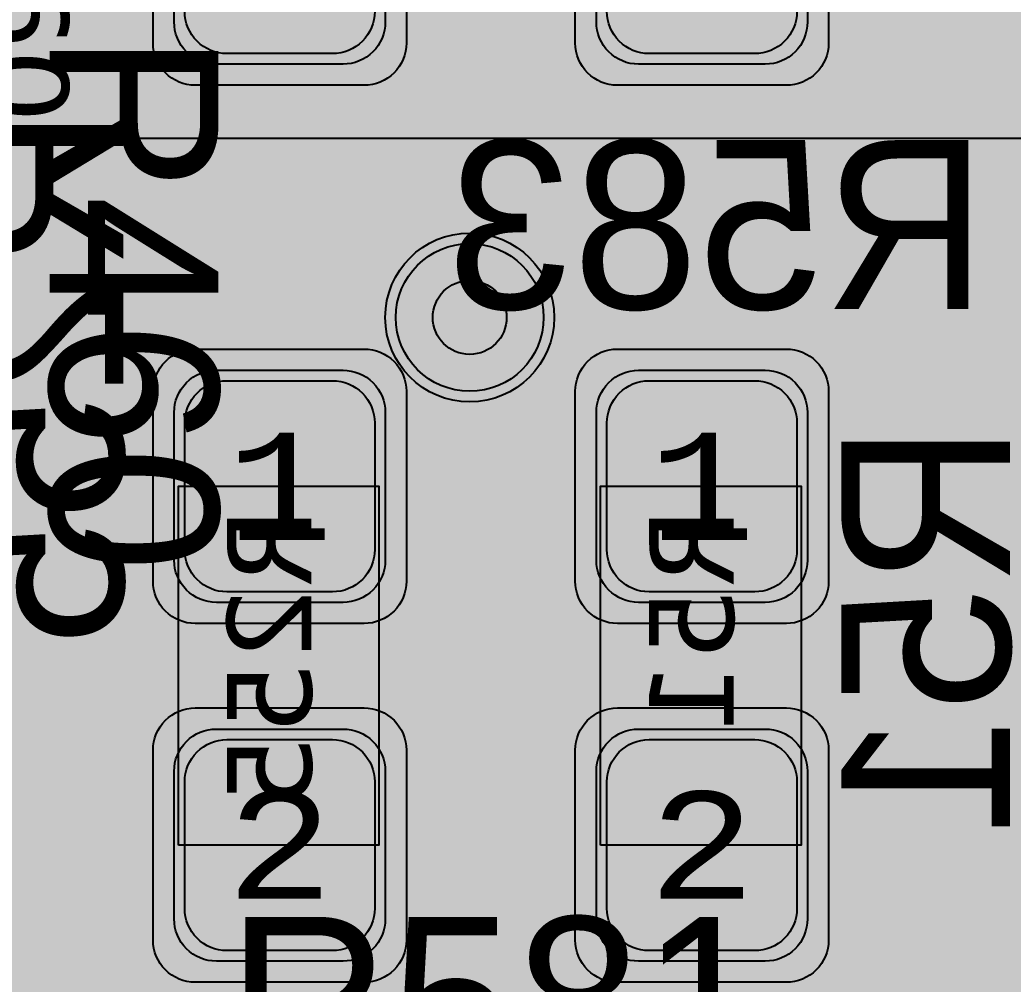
# Model space of a CAD drawing. Extents: x -28 to 199, y -61 to 255.
# Drawn here: x 77.769 to 82.474, y 126.741 to 131.31 of the extents above; entities that cross this region are included whole.
import ezdxf
from ezdxf.enums import TextEntityAlignment as Align

# ---------------------------------------------------------------- set-up
doc = ezdxf.new("R2010")
doc.units = 0
doc.header["$MEASUREMENT"] = 0
for name, color, linetype in [('ASSEMBLY_OUTLINES_BTM', 191, 'CONTINUOUS'), ('ASSEMBLY_PART_NUMBERS_BTM', 191, 'CONTINUOUS'), ('ASSEMBLY_PART_NUMBERS_TOP', 102, 'CONTINUOUS'), ('ASSEMBLY_REF_DES_BTM', 191, 'CONTINUOUS'), ('ASSEMBLY_REF_DES_TOP', 102, 'CONTINUOUS'), ('DRILL_DRAWING', 21, 'CONTINUOUS'), ('GENERATED_SILKSCREEN_BTM', 255, 'CONTINUOUS'), ('GENERATED_SILKSCREEN_TOP', 140, 'CONTINUOUS'), ('PART_PADS_SMD_BTM', 10, 'CONTINUOUS'), ('PIN_NUMBERS_BTM', 8, 'CONTINUOUS'), ('PIN_NUMBERS_TOP', 8, 'CONTINUOUS'), ('PLACEMENT_OUTLINES_BTM', 222, 'CONTINUOUS'), ('PLANE_DATA_LAYER_3', 81, 'CONTINUOUS'), ('PLANE_SHAPES_LAYER_2', 230, 'CONTINUOUS'), ('PLANE_SHAPES_LAYER_3', 81, 'CONTINUOUS'), ('SILKSCREEN_OUTLINES_BTM', 211, 'CONTINUOUS'), ('SILKSCREEN_REF_DES_BTM', 211, 'CONTINUOUS'), ('SILKSCREEN_REF_DES_TOP', 150, 'CONTINUOUS'), ('SOLDERMASK_PADS_BTM', 12, 'CONTINUOUS'), ('SOLDERPASTE_PADS_BTM', 12, 'CONTINUOUS'), ('TRACES_LAYER_3', 81, 'CONTINUOUS'), ('TRACES_LAYER_BOTTOM', 10, 'CONTINUOUS'), ('TRACES_LAYER_TOP', 150, 'CONTINUOUS'), ('VIA_HOLES_LAYER_2', 30, 'CONTINUOUS'), ('VIA_HOLES_LAYER_3', 30, 'CONTINUOUS'), ('VIA_HOLES_LAYER_BOTTOM', 30, 'CONTINUOUS'), ('VIA_HOLES_LAYER_TOP', 30, 'CONTINUOUS'), ('VIA_PADS_LAYER_2', 230, 'CONTINUOUS'), ('VIA_PADS_LAYER_3', 81, 'CONTINUOUS'), ('VIA_PADS_LAYER_BOTTOM', 10, 'CONTINUOUS'), ('VIA_PADS_LAYER_TOP', 150, 'CONTINUOUS')]:
    doc.layers.add(name, color=color, linetype=linetype)
doc.styles.add('COURIER_NEW', font='COUR.TTF')
doc.styles.add('VERDANA', font='verdana.TTF')
doc.styles.add('VERIBEST_GERBER_0', font='txt')

msp = doc.modelspace()

# ---------------------------------------------------------------- hatches: boundary and pattern name
at = {"layer": 'PLANE_DATA_LAYER_3'}
msp.add_hatch(color=256, dxfattribs=at).paths.add_polyline_path([(90.5, 131.9238, 0.414213562373095), (90.4238, 132), (89.151608, 132, 0.2077197287406241), (89.095935, 131.975828, -0.4341762244007766), (86.904065, 131.975828, 0.2077197287406241), (86.848392, 132), (75.822191, 132, 0.3837468396798666), (75.746412, 131.931796, -0.9000420624188533), (74.453588, 131.931796, 0.3837468396798666), (74.377809, 132), (65.171893, 132, 0.381510988498814), (65.096178, 131.932387, -0.8929967167370192), (63.903822, 131.932387, 0.381510988498811), (63.828107, 132), (63.171893, 132, 0.381510988498811), (63.096178, 131.932387, -0.8929967167370199), (61.903822, 131.932387, 0.381510988498811), (61.828107, 132), (56.5762, 132, 0.414213562373095), (56.5, 131.9238), (56.5, 129.500008, -0.414213562373095), (56.499992, 129.5), (53.750008, 129.5, -0.414213562373095), (53.75, 129.500008), (53.75, 130.6738, 0.414213562373095), (53.6738, 130.75), (52.5762, 130.75, 0.414213562373095), (52.5, 130.6738), (52.5, 128.3262, 0.414213562373095), (52.5762, 128.25), (57.6738, 128.25, 0.414213562373095), (57.75, 128.3262), (57.75, 130.749992, -0.414213562373095), (57.750008, 130.75), (71.78485, 130.75, 0.3639327407852699), (71.859891, 130.812958, -0.8389789206874099), (73.140109, 130.812958, 0.3639327407852698), (73.21515, 130.75), (89.249992, 130.75, -0.414213562373095), (89.25, 130.749992), (89.25, 127.5762, 0.414213562373095), (89.3262, 127.5), (90.4238, 127.5, 0.414213562373095), (90.5, 127.5762)], flags=0)
at = {"layer": 'PLANE_SHAPES_LAYER_2'}
h = msp.add_hatch(color=256, dxfattribs=at)
h.paths.add_polyline_path([(169.5, 129.25), (149.5, 129.25), (142.25, 122), (142.25, 90.5), (147.5, 90.5), (147.5, 80), (154, 80), (154, 69.25), (131.75, 69.25), (131.75, 73.25), (121.25, 73.25), (121.25, 81), (110.5, 81), (110.5, 125.75), (106.5, 125.75), (106.5, 128.75), (93.5, 128.75), (93.5, 120.25), (91.75, 120.25), (91.75, 121.5), (80, 121.5), (80, 118.25), (73.25, 118.25), (73.25, 124.5), (67.5, 124.5), (67.5, 128), (57.75, 128), (57.75, 120.25), (55.25, 120.25), (55.25, 121.5), (47.5, 121.5), (47.5, 119), (35, 119), (35, 134.75), (32.75, 134.75), (32.75, 159.75), (29.25, 159.75), (29.25, 175.25), (22.5, 175.25), (22.5, 195.25), (17.25, 195.25), (17.25, 198), (22.5, 198), (22.5, 216.5), (40.25, 216.5), (40.25, 235.5), (54.5, 235.5), (54.5, 254), (87.25, 254), (87.25, 236.25), (86.25, 236.25), (86.25, 228.75), (81, 228.75), (81, 218.75), (95.25, 218.75), (95.25, 194.5), (87, 194.5), (87, 172), (131.1, 172), (131.1, 208.75), (115.5, 208.75), (115.5, 213.75), (106.75, 213.75), (106.75, 218.75), (110.25, 222.25), (110.25, 226.25), (142.5, 226.25), (142.5, 221.5), (160.5, 221.5), (160.5, 240.75), (169.5, 240.75)])
h.paths.add_polyline_path([(35.5, 149.5), (41.75, 149.5), (41.75, 152), (39.25, 152), (39.25, 154), (37.75, 154), (37.75, 152), (35.5, 152)], flags=16)
h.paths.add_polyline_path([(37.5, 125.75), (37.5, 128.75), (42.75, 128.75), (42.75, 125.75)], flags=16)
h.paths.add_polyline_path([(52, 127.75), (52, 130.75), (54.25, 130.75), (54.25, 127.75)], flags=16)
h.paths.add_polyline_path([(50.75, 219.5), (50.75, 226.5), (71.75, 226.5), (71.75, 219.5)], flags=16)
h.paths.add_polyline_path([(66.5, 150.75), (66.5, 177.5), (72.25, 177.5), (72.25, 150.75)], flags=16)
h.paths.add_polyline_path([(47.25, 185.25), (73, 185.25), (73, 188.25), (70.25, 188.25), (70.25, 191), (47.25, 191)], flags=16)
h.paths.add_polyline_path([(84.5, 208), (84.5, 212.75), (85, 212.75), (85, 208)], flags=16)
h.paths.add_polyline_path([(61.5, 137.25), (87.75, 137.25), (87.75, 140.5), (84.75, 140.5), (84.75, 143), (61.5, 143)], flags=16)
h.paths.add_polyline_path([(88.75, 127), (88.75, 130), (91, 130), (91, 127)], flags=16)
h.paths.add_polyline_path([(85.5, 130.25), (85.5, 132.5), (91, 132.5), (91, 130.25)], flags=16)
h.paths.add_polyline_path([(108.75, 142.25), (135.75, 142.25), (135.75, 145.75), (132.25, 145.75), (132.25, 149), (108.75, 149)], flags=16)
h.paths.add_polyline_path([(114.25, 126.75), (140.75, 126.75), (140.75, 129.75), (137.25, 129.75), (137.25, 133), (114.25, 133)], flags=16)
h.paths.add_polyline_path([(155.25, 180.25), (166.25, 180.25), (166.25, 186.25), (152.25, 186.25), (152.25, 183), (155.25, 183)], flags=16)
at = {"layer": 'PLANE_SHAPES_LAYER_3'}
h = msp.add_hatch(color=256, dxfattribs=at)
h.paths.add_polyline_path([(169.5, 129.25), (149.5, 129.25), (142.25, 122), (142.25, 90.5), (147.5, 90.5), (147.5, 80), (154, 80), (154, 69.25), (131.75, 69.25), (131.75, 73.25), (121.25, 73.25), (121.25, 81), (110.5, 81), (110.5, 125.75), (106.5, 125.75), (106.5, 128.75), (93.5, 128.75), (93.5, 120.25), (91.75, 120.25), (91.75, 121.5), (80, 121.5), (80, 118.25), (73.25, 118.25), (73.25, 124.5), (67.5, 124.5), (67.5, 127.75), (58.25, 127.75), (58.25, 130.25), (88.75, 130.25), (88.75, 127), (91, 127), (91, 132.5), (55, 132.5), (55, 131.25), (52, 131.25), (52, 127.75), (55, 127.75), (55, 127.25), (57.75, 127.25), (57.75, 120.25), (55.25, 120.25), (55.25, 121.5), (47.5, 121.5), (47.5, 119), (35, 119), (35, 134.75), (32.75, 134.75), (32.75, 159.75), (29.25, 159.75), (29.25, 175.25), (22.5, 175.25), (22.5, 195.25), (17.25, 195.25), (17.25, 198), (22.5, 198), (22.5, 216.5), (40.25, 216.5), (40.25, 235.5), (54.5, 235.5), (54.5, 254), (87.25, 254), (87.25, 236.25), (86.25, 236.25), (86.25, 228.75), (81, 228.75), (81, 218.75), (95.25, 218.75), (95.25, 194.5), (87, 194.5), (87, 172), (131.1, 172), (131.1, 208.75), (115.5, 208.75), (115.5, 213.75), (106.75, 213.75), (106.75, 218.75), (110.25, 222.25), (110.25, 226.25), (142.5, 226.25), (142.5, 221.5), (160.5, 221.5), (160.5, 240.75), (169.5, 240.75)])
h.paths.add_polyline_path([(35.5, 149.5), (41.75, 149.5), (41.75, 152), (39.25, 152), (39.25, 154), (37.75, 154), (37.75, 152), (35.5, 152)], flags=16)
h.paths.add_polyline_path([(37.5, 125.75), (37.5, 128.75), (42.75, 128.75), (42.75, 125.75)], flags=16)
h.paths.add_polyline_path([(50.75, 219.5), (50.75, 226.5), (71.75, 226.5), (71.75, 219.5)], flags=16)
h.paths.add_polyline_path([(66.5, 150.75), (66.5, 177.5), (72.25, 177.5), (72.25, 150.75)], flags=16)
h.paths.add_polyline_path([(47.25, 185.25), (73, 185.25), (73, 188.25), (70.25, 188.25), (70.25, 191), (47.25, 191)], flags=16)
h.paths.add_polyline_path([(84.5, 208), (84.5, 212.75), (85, 212.75), (85, 208)], flags=16)
h.paths.add_polyline_path([(61.5, 137.25), (87.75, 137.25), (87.75, 140.5), (84.75, 140.5), (84.75, 143), (61.5, 143)], flags=16)
h.paths.add_polyline_path([(108.75, 142.25), (135.75, 142.25), (135.75, 145.75), (132.25, 145.75), (132.25, 149), (108.75, 149)], flags=16)
h.paths.add_polyline_path([(114.25, 126.75), (140.75, 126.75), (140.75, 129.75), (137.25, 129.75), (137.25, 133), (114.25, 133)], flags=16)
h.paths.add_polyline_path([(155.25, 180.25), (166.25, 180.25), (166.25, 186.25), (152.25, 186.25), (152.25, 183), (155.25, 183)], flags=16)
at = {"layer": 'VIA_HOLES_LAYER_2'}
h = msp.add_hatch(color=256, dxfattribs=at)
edge = h.paths.add_edge_path()
edge.add_arc((79.9, 129.9), 0.175, 0, 360)
at = {"layer": 'VIA_HOLES_LAYER_3'}
h = msp.add_hatch(color=256, dxfattribs=at)
edge = h.paths.add_edge_path()
edge.add_arc((79.9, 129.9), 0.175, 0, 360)
at = {"layer": 'VIA_HOLES_LAYER_BOTTOM'}
h = msp.add_hatch(color=256, dxfattribs=at)
edge = h.paths.add_edge_path()
edge.add_arc((79.9, 129.9), 0.175, 0, 360)
at = {"layer": 'VIA_HOLES_LAYER_TOP'}
h = msp.add_hatch(color=256, dxfattribs=at)
edge = h.paths.add_edge_path()
edge.add_arc((79.9, 129.9), 0.175, 0, 360)

# ---------------------------------------------------------------- linework, layer by layer
at = {"layer": 'ASSEMBLY_OUTLINES_BTM'}
for points in [[(78.52, 127.4), (78.52, 129.1), (79.47, 129.1), (79.47, 127.4)], [(80.52, 127.4), (80.52, 129.1), (81.47, 129.1), (81.47, 127.4)]]:
    msp.add_lwpolyline(points, close=True, dxfattribs=at)
at = {"layer": 'GENERATED_SILKSCREEN_BTM', "const_width": 0.15}
for points in [[(77.4728, 130.7928), (78.2408, 130.7928), (78.2472, 130.7912), (78.2512, 130.7872), (78.2536, 130.7824), (78.2544, 130.7768), (78.2536, 130.7704), (78.2512, 130.7648), (78.2472, 130.7608), (78.2408, 130.7592), (77.8728, 130.7592), (77.8728, 130.3832), (78.2456, 130.252), (78.2512, 130.2488), (78.2544, 130.2432), (78.2552, 130.2368), (78.2536, 130.232), (78.2512, 130.2272), (78.2464, 130.2232), (78.2416, 130.2208), (78.2352, 130.2224), (77.8624, 130.3536), (77.7608, 130.2256)], [(77.4896, 130.7592), (77.4896, 130.376), (77.5904, 130.252), (77.7392, 130.252), (77.8408, 130.376), (77.8408, 130.7592), (77.4896, 130.7592)], [(81.336, 130.4512), (81.3392, 130.4504), (81.3416, 130.4496), (81.3448, 130.448), (81.4536, 130.36), (81.4536, 130.6936), (80.9312, 130.6936), (80.9256, 130.6952), (80.9208, 130.6984), (80.9184, 130.704), (80.9176, 130.7096), (80.9184, 130.716), (80.9208, 130.7208), (80.9256, 130.7248), (80.9312, 130.7264), (81.4712, 130.7264), (81.4768, 130.7248), (81.4816, 130.7208), (81.4856, 130.716), (81.4872, 130.7104), (81.4872, 130.3256), (81.4864, 130.32), (81.484, 130.316), (81.4808, 130.3136), (81.4752, 130.312), (81.472, 130.3104), (81.468, 130.3096), (81.464, 130.3104), (81.4608, 130.3128), (81.3304, 130.4192), (81.072, 130.4192), (80.9472, 130.3176), (80.9472, 130.06), (81.072, 129.96), (81.3304, 129.96), (81.4608, 130.0656), (81.4664, 130.068), (81.4712, 130.068), (81.4768, 130.0648), (81.4808, 130.0608), (81.484, 130.0552), (81.4856, 130.0496), (81.4848, 130.0464), (81.484, 130.044), (81.4824, 130.0416), (81.48, 130.04), (81.3448, 129.9296), (81.3424, 129.928), (81.3392, 129.928), (81.336, 129.9264), (81.0664, 129.9264), (81.0648, 129.9264), (81.0632, 129.9272), (81.0624, 129.9272), (81.0608, 129.928), (81.0592, 129.928), (81.056, 129.9296), (80.9208, 130.04), (80.9184, 130.0424), (80.9176, 130.044), (80.916, 130.0488), (80.9152, 130.052), (80.9152, 130.3256), (80.916, 130.3288), (80.9176, 130.3336), (80.9176, 130.3352), (80.9192, 130.336), (80.92, 130.3376), (80.9208, 130.3392), (81.056, 130.448), (81.06, 130.4496), (81.0632, 130.4504), (81.0664, 130.4512), (81.336, 130.4512)], [(81.676, 130.4224), (81.6736, 130.424), (81.6728, 130.428), (81.6712, 130.432), (81.6704, 130.436), (81.6704, 130.6008), (81.6712, 130.6048), (81.6728, 130.6072), (81.6728, 130.6096), (81.6736, 130.6104), (81.6752, 130.6112), (81.676, 130.6128), (81.812, 130.7232), (81.816, 130.7248), (81.8192, 130.7256), (81.8224, 130.7264), (82.2256, 130.7264), (82.2328, 130.7248), (82.2376, 130.7208), (82.2416, 130.716), (82.2432, 130.7104), (82.2432, 129.9424), (82.2416, 129.936), (82.2376, 129.932), (82.2328, 129.9296), (82.2272, 129.9288), (82.2208, 129.9296), (82.2152, 129.932), (82.2112, 129.936), (82.2096, 129.9424), (82.2096, 130.3104), (81.8336, 130.3104), (81.7024, 129.9376), (81.6992, 129.932), (81.6936, 129.9288), (81.688, 129.928), (81.6824, 129.9296), (81.6776, 129.932), (81.6736, 129.936), (81.672, 129.9416), (81.6728, 129.948), (81.804, 130.3208), (81.676, 130.4224)], [(80.6464, 130.62), (80.6464, 130.4384), (80.6248, 130.3696), (80.248, 130.3696), (80.2248, 130.4384), (80.2248, 130.62), (80.296, 130.6936), (80.5744, 130.6936), (80.6464, 130.62)], [(82.2096, 130.6936), (81.8272, 130.6936), (81.7024, 130.5928), (81.7024, 130.444), (81.8272, 130.3424), (82.2096, 130.3424), (82.2096, 130.6936)], [(77.7608, 130.2256), (77.7592, 130.2232), (77.7552, 130.2224), (77.7512, 130.22), (77.7472, 130.22), (77.5824, 130.22)], [(77.692, 129.4648), (77.6944, 129.4656), (77.7, 129.4672), (77.704, 129.468), (77.7056, 129.4704), (78.1384, 130.0032), (78.224, 130.0032), (78.224, 129.4808), (78.2256, 129.4752), (78.2288, 129.4704), (78.2344, 129.468), (78.2408, 129.4672), (78.2464, 129.468), (78.252, 129.4704), (78.2552, 129.4752), (78.2568, 129.4808), (78.2568, 130.02), (78.2552, 130.0264), (78.2512, 130.0304), (78.2472, 130.0344), (78.2408, 130.036), (78.1312, 130.036), (78.1288, 130.0352), (78.1232, 130.0336), (78.1208, 130.032), (78.1192, 130.0304), (78.1176, 130.0288), (77.684, 129.4968)], [(77.4728, 129.2808), (77.8576, 129.2808), (77.8632, 129.28), (77.8672, 129.2776), (77.8696, 129.2744), (77.8712, 129.2688), (77.8728, 129.2648), (77.8736, 129.2616), (77.8728, 129.2576), (77.8704, 129.2544), (77.764, 129.124), (77.764, 128.8656), (77.8656, 128.7408), (78.1232, 128.7408), (78.2232, 128.8656), (78.2232, 129.124), (78.1176, 129.2544), (78.1152, 129.26), (78.1152, 129.2648), (78.1184, 129.2696), (78.1224, 129.2744), (78.128, 129.2776), (78.1336, 129.2784), (78.1368, 129.2784), (78.1392, 129.2776), (78.1432, 129.2736), (78.2536, 129.1384), (78.2552, 129.136), (78.2552, 129.1328), (78.2568, 129.1296), (78.2568, 128.86), (78.2568, 128.8576), (78.256, 128.8568), (78.256, 128.856), (78.2552, 128.8544), (78.2552, 128.8528), (78.2536, 128.8496), (78.1432, 128.7144), (78.1408, 128.712), (78.1392, 128.7112), (78.1344, 128.7096), (78.1312, 128.7088), (77.8576, 128.7088), (77.8544, 128.7096), (77.8496, 128.7112), (77.848, 128.7112), (77.8472, 128.712), (77.8456, 128.7136), (77.844, 128.7144), (77.7352, 128.8496), (77.7336, 128.8536), (77.7328, 128.856), (77.732, 128.86), (77.732, 129.1296)], [(81.9608, 128.7256), (81.9592, 128.7232), (81.9552, 128.7224), (81.9512, 128.72), (81.9472, 128.72), (81.7824, 128.72), (81.7784, 128.72), (81.776, 128.7224), (81.7736, 128.7224), (81.7728, 128.7232), (81.772, 128.724), (81.7696, 128.7256), (81.66, 128.8616), (81.6584, 128.8656), (81.6576, 128.868), (81.6568, 128.872), (81.6568, 129.2752), (81.6584, 129.2824), (81.6624, 129.2864), (81.6672, 129.2912), (81.6728, 129.2928), (82.4408, 129.2928), (82.4472, 129.2912), (82.4512, 129.2872), (82.4536, 129.2824), (82.4544, 129.2768), (82.4536, 129.2704), (82.4512, 129.2648), (82.4472, 129.2608), (82.4408, 129.2592), (82.0728, 129.2592), (82.0728, 128.8832), (82.4456, 128.752), (82.4512, 128.7488), (82.4544, 128.7432), (82.4552, 128.7368), (82.4536, 128.732), (82.4512, 128.7272), (82.4464, 128.7232), (82.4416, 128.7208), (82.4352, 128.7224), (82.0624, 128.8536), (81.9608, 128.7256)], [(77.732, 129.1296), (77.7328, 129.1328), (77.7336, 129.1352), (77.7352, 129.1384), (77.8232, 129.2472), (77.4896, 129.2472)], [(81.6896, 129.2592), (81.6896, 128.876), (81.7904, 128.752), (81.9392, 128.752), (82.0408, 128.876), (82.0408, 129.2592), (81.6896, 129.2592)], [(77.4728, 128.5248), (77.8576, 128.5248), (77.8632, 128.524), (77.8672, 128.5216), (77.8696, 128.5184), (77.8712, 128.5128), (77.8728, 128.5088), (77.8736, 128.5056), (77.8728, 128.5016), (77.8704, 128.4984), (77.764, 128.368), (77.764, 128.1096), (77.8656, 127.9848), (78.1232, 127.9848), (78.2232, 128.1096), (78.2232, 128.368), (78.1176, 128.4984), (78.1152, 128.504), (78.1152, 128.5088), (78.1184, 128.5136), (78.1224, 128.5184), (78.128, 128.5216), (78.1336, 128.5224), (78.1368, 128.5224), (78.1392, 128.5216), (78.1432, 128.5176), (78.2536, 128.3824), (78.2552, 128.38), (78.2552, 128.3768), (78.2568, 128.3736), (78.2568, 128.104), (78.2568, 128.1016), (78.256, 128.1008), (78.256, 128.1), (78.2552, 128.0984), (78.2552, 128.0968), (78.2536, 128.0936), (78.1432, 127.9584), (78.1408, 127.956), (78.1392, 127.9552), (78.1344, 127.9536), (78.1312, 127.9528), (77.8576, 127.9528), (77.8544, 127.9536), (77.8496, 127.9552), (77.848, 127.9552), (77.8472, 127.956), (77.8456, 127.9576), (77.844, 127.9584), (77.7352, 128.0936), (77.7336, 128.0976), (77.7328, 128.1), (77.732, 128.104), (77.732, 128.3736)], [(81.932, 128.3856), (81.9328, 128.3888), (81.9336, 128.3912), (81.9352, 128.3944), (82.0232, 128.5032), (81.6896, 128.5032), (81.6896, 127.9808), (81.688, 127.9752), (81.6848, 127.9704), (81.6792, 127.968), (81.6736, 127.9672), (81.6672, 127.968), (81.6616, 127.9704), (81.6584, 127.9752), (81.6568, 127.9808), (81.6568, 128.5208), (81.6584, 128.5264), (81.6624, 128.5304), (81.6672, 128.5352), (81.6728, 128.5368), (82.0576, 128.5368), (82.0632, 128.536), (82.0672, 128.5336), (82.0696, 128.5304), (82.0712, 128.5248), (82.0728, 128.5208), (82.0736, 128.5176), (82.0728, 128.5136), (82.0704, 128.5104), (81.964, 128.38), (81.964, 128.1216), (82.0656, 127.9968), (82.3232, 127.9968), (82.4232, 128.1216), (82.4232, 128.38), (82.3176, 128.5104), (82.3152, 128.516), (82.3152, 128.5208), (82.3184, 128.5256), (82.3224, 128.5304), (82.328, 128.5336), (82.3336, 128.5344), (82.3368, 128.5344), (82.3392, 128.5336), (82.3432, 128.5296), (82.4536, 128.3944), (82.4552, 128.392), (82.4552, 128.3888), (82.4568, 128.3856), (82.4568, 128.116), (82.4568, 128.1136), (82.456, 128.1128), (82.456, 128.112), (82.4552, 128.1104), (82.4552, 128.1088), (82.4536, 128.1056), (82.3432, 127.9704), (82.3408, 127.968), (82.3392, 127.9672), (82.3344, 127.9656), (82.3312, 127.9648), (82.0576, 127.9648), (82.0544, 127.9656), (82.0496, 127.9672), (82.048, 127.9672), (82.0472, 127.968), (82.0456, 127.9696), (82.044, 127.9704), (81.9352, 128.1056), (81.9336, 128.1096), (81.9328, 128.112), (81.932, 128.116), (81.932, 128.3856)], [(77.732, 128.3736), (77.7328, 128.3768), (77.7336, 128.3792), (77.7352, 128.3824), (77.8232, 128.4912), (77.4896, 128.4912)], [(82.424, 127.6648), (82.4256, 127.6712), (82.4288, 127.6744), (82.4344, 127.6768), (82.4408, 127.6776), (82.4464, 127.6768), (82.452, 127.6744), (82.456, 127.6712), (82.4568, 127.6648), (82.4568, 127.3528), (82.456, 127.3472), (82.452, 127.3424), (82.4464, 127.34), (82.4408, 127.3392), (82.4344, 127.34), (82.4288, 127.3424), (82.4256, 127.3472), (82.424, 127.3528), (82.424, 127.4936), (81.6728, 127.4936), (81.6672, 127.4944), (81.6632, 127.4968), (81.6608, 127.5008), (81.66, 127.5064), (81.6592, 127.5104), (81.6592, 127.5144), (81.6608, 127.5176), (81.664, 127.5208), (81.8832, 127.6768), (81.8888, 127.6792), (81.8944, 127.6792), (81.8992, 127.6768), (81.9032, 127.6728), (81.9064, 127.668), (81.908, 127.6624), (81.908, 127.6592), (81.9064, 127.6568), (81.9048, 127.6544), (81.9024, 127.6528), (81.7232, 127.5248), (82.424, 127.5248), (82.424, 127.6648)]]:
    msp.add_lwpolyline(points, dxfattribs=at)
for points in [[(79.980005, 130.603999), (79.979205, 130.598399, -0.1622776602), (79.979204, 130.598396), (79.976004, 130.593597), (79.972004, 130.588797, -0.2360679779), (79.972, 130.588795), (79.967204, 130.586397, -0.1845275525), (79.967201, 130.586395), (79.961601, 130.585595, -0.0954145724), (79.961599, 130.585595), (79.955999, 130.587195, -0.1845275529), (79.955996, 130.587197), (79.825598, 130.693595), (79.567202, 130.693595), (79.442405, 130.592798), (79.442405, 130.444002), (79.565602, 130.342405), (79.698399, 130.342405, -0.0990195137), (79.698401, 130.342405), (79.7048, 130.340805, -0.2133768066), (79.704804, 130.340804), (79.708804, 130.336804, -0.213376806), (79.708805, 130.3368), (79.711203, 130.332004, -0.1845275535), (79.711205, 130.332001), (79.712005, 130.326401), (79.712005, 130.326399), (79.711205, 130.320799), (79.711205, 130.320798), (79.708805, 130.315198, -0.2052577021), (79.708802, 130.315195), (79.704804, 130.311996, -0.1622776593), (79.704801, 130.311995), (79.698401, 130.310395, -0.0990195143), (79.698399, 130.310395), (79.565602, 130.310395), (79.442405, 130.208798), (79.442405, 130.060002), (79.492224, 130.019764, 6.1414e-06), (79.492221, 130.019754), (79.442397, 130.059996, -0.2360679769), (79.442395, 130.06), (79.442395, 130.2088, -0.2360679769), (79.442397, 130.208804), (79.565597, 130.310404, -0.1622776599), (79.5656, 130.310405), (79.698399, 130.310405), (79.704798, 130.312005), (79.708795, 130.315203), (79.711195, 130.320802), (79.711995, 130.3264), (79.711195, 130.331999), (79.711195, 130.332), (79.708797, 130.336795, -0.0710678116), (79.708796, 130.336796), (79.704796, 130.340796), (79.698399, 130.342395), (79.5656, 130.342395, -0.1622776608), (79.565597, 130.342396), (79.442397, 130.443996, -0.2360679769), (79.442395, 130.444), (79.442395, 130.5928, -0.2360679769), (79.442397, 130.592804), (79.567197, 130.693604, -0.1622776608), (79.5672, 130.693605), (79.8256, 130.693605, -0.1622776608), (79.825603, 130.693604), (79.956002, 130.587205), (79.9616, 130.585605), (79.967199, 130.586405, -0.0493889894), (79.9672, 130.586405), (79.971996, 130.588803), (79.975996, 130.593603), (79.979195, 130.598402), (79.979995, 130.604001), (79.979995, 130.607198), (79.979195, 130.609598), (79.979195, 130.609599), (79.977596, 130.611996), (79.975197, 130.613596), (79.839998, 130.723195), (79.837598, 130.723995), (79.835199, 130.724795, -0.1622776608), (79.835196, 130.724796), (79.834396, 130.725596), (79.831199, 130.726395), (79.561601, 130.726395), (79.557601, 130.725595, -0.0493889897), (79.5576, 130.725595), (79.556003, 130.724796, -0.0493889887), (79.556002, 130.724796), (79.554404, 130.723997, -0.1845275529), (79.554401, 130.723995), (79.551202, 130.723195), (79.416004, 130.613597), (79.413605, 130.609598), (79.412805, 130.606399, -0.1622776613), (79.412804, 130.606396), (79.411205, 130.603998), (79.410405, 130.600799), (79.410405, 130.436002), (79.411205, 130.433602), (79.411205, 130.433601), (79.412805, 130.428002, -0.0493889889), (79.412805, 130.428001), (79.413605, 130.424003), (79.416003, 130.422404), (79.533603, 130.326404, -0.5000000011), (79.533603, 130.326396), (79.416003, 130.230396), (79.415205, 130.2288, -0.2133768072), (79.415204, 130.228796), (79.412805, 130.226397), (79.412805, 130.224799), (79.411205, 130.219199), (79.411205, 130.219198), (79.410405, 130.216798), (79.410405, 130.052001), (79.411205, 130.048001), (79.411205, 130.048), (79.412803, 130.044804, -0.1845275526), (79.412805, 130.044801), (79.413604, 130.041604), (79.416004, 130.039204, -0.0710678126), (79.416005, 130.039203), (79.483485, 129.9845, 6.5767e-06), (79.483483, 129.984489), (79.415999, 130.039195, -0.1622776602), (79.415996, 130.039196), (79.413596, 130.041596, -0.1622776597), (79.413595, 130.041599), (79.412795, 130.044799), (79.412795, 130.0448), (79.411197, 130.047996, -0.1845275525), (79.411195, 130.047999), (79.410395, 130.051999), (79.410395, 130.216802), (79.411195, 130.219202, -0.0710678119), (79.411196, 130.219203), (79.412795, 130.224801), (79.412795, 130.2264, -0.213376806), (79.412796, 130.226404), (79.415196, 130.228804, -0.0710678123), (79.415197, 130.228805), (79.415995, 130.2304, -0.2360679775), (79.415997, 130.230404), (79.533592, 130.3264), (79.415997, 130.422396), (79.413598, 130.423995, -0.2534505541), (79.413595, 130.423999), (79.412795, 130.427999), (79.411196, 130.433597, -0.0710678116), (79.411195, 130.433598), (79.410395, 130.435998), (79.410395, 130.600801), (79.411195, 130.604001, -0.1622776602), (79.411196, 130.604004), (79.412795, 130.606402), (79.413595, 130.609601, -0.1119910925), (79.413596, 130.609603), (79.415995, 130.613602, -0.1622776613), (79.415997, 130.613604), (79.551196, 130.723203, -0.1845275516), (79.551199, 130.723205), (79.554399, 130.724005, -0.0493889887), (79.5544, 130.724005), (79.555997, 130.724804, -0.0493889887), (79.555998, 130.724804), (79.557596, 130.725603, -0.1845275516), (79.557599, 130.725605), (79.561599, 130.726405, -0.0990195136), (79.561601, 130.726405), (79.831199, 130.726405, -0.0990195136), (79.831201, 130.726405), (79.8344, 130.725605, -0.213376806), (79.834404, 130.725604), (79.835204, 130.724805), (79.837602, 130.724005), (79.840002, 130.723205, -0.1622776594), (79.840004, 130.723203), (79.975203, 130.613604), (79.977603, 130.612004, -0.0710678126), (79.977604, 130.612003), (79.979203, 130.609604, -0.1622776602), (79.979205, 130.609602), (79.980005, 130.607202), (79.980005, 130.603999)], [(80.678405, 130.432, -0.213376806), (80.678404, 130.431996), (80.677605, 130.431197), (80.652006, 130.3544), (80.677605, 130.277604), (80.678404, 130.276804, -0.213376806), (80.678405, 130.2768), (80.678405, 130.019999), (80.677605, 130.016799, -0.2052577022), (80.677602, 130.016796), (80.673603, 130.013596), (80.593605, 129.931198, -0.1119910925), (80.593604, 129.931196), (80.590404, 129.927996, -0.2133768072), (80.5904, 129.927995), (80.587203, 129.927195, -0.049388989), (80.587202, 129.927195), (80.584802, 129.926395, -0.1454891688), (80.584799, 129.926395), (80.32418, 129.926395, 5.9117e-06), (80.324179, 129.926405), (80.584798, 129.926405), (80.587198, 129.927205, -0.0990195136), (80.5872, 129.927205), (80.590396, 129.928004), (80.593596, 129.931204, -0.1119910922), (80.593598, 129.931205), (80.673596, 130.013603, -0.0710678119), (80.673597, 130.013604), (80.677595, 130.016803), (80.678395, 130.020001), (80.678395, 130.276797), (80.677596, 130.277596, -0.0908850671), (80.677595, 130.277598), (80.651995, 130.354398), (80.651995, 130.354402), (80.677595, 130.431202, -0.097021649), (80.677596, 130.431204), (80.678395, 130.432003), (80.678395, 130.631999), (80.677596, 130.635997), (80.673596, 130.639996, -0.1119910928), (80.673595, 130.639998), (80.593597, 130.722396), (80.590398, 130.724795), (80.5872, 130.725595, -0.0990195136), (80.587198, 130.725595), (80.584798, 130.726395), (80.288801, 130.726395), (80.285601, 130.725595), (80.281602, 130.724795), (80.277603, 130.722396), (80.197604, 130.639997), (80.194405, 130.635198), (80.193605, 130.631999), (80.192805, 130.628799), (80.192805, 130.4336), (80.193603, 130.432004, -0.2360679784), (80.193605, 130.432), (80.193605, 130.431202), (80.219205, 130.354402), (80.219205, 130.354398), (80.193605, 130.277598), (80.193605, 130.275199), (80.192805, 130.271999), (80.192805, 130.208043, 7.9139e-06), (80.192795, 130.208052), (80.192795, 130.272001), (80.193595, 130.275201), (80.193595, 130.277602), (80.219194, 130.3544), (80.193595, 130.431198), (80.193595, 130.432), (80.192797, 130.433596, -0.2360679778), (80.192795, 130.4336), (80.192795, 130.628801), (80.193595, 130.632001), (80.194395, 130.635201, -0.1622776597), (80.194396, 130.635204), (80.197596, 130.640003, -0.0710678116), (80.197597, 130.640004), (80.277596, 130.722403, -0.1622776591), (80.277598, 130.722405), (80.281597, 130.724804, -0.1119910922), (80.281599, 130.724805), (80.285599, 130.725605), (80.288799, 130.726405, -0.0990195143), (80.288801, 130.726405), (80.584799, 130.726405, -0.1454891688), (80.584802, 130.726405), (80.587202, 130.725605, -0.0493889887), (80.587203, 130.725605), (80.590401, 130.724805, -0.1119910922), (80.590403, 130.724804), (80.593603, 130.722404, -0.0710678114), (80.593604, 130.722403), (80.673602, 130.640005, -0.1119910922), (80.673604, 130.640004), (80.677604, 130.636004, -0.1622776609), (80.677605, 130.636001), (80.678405, 130.632001), (80.678405, 130.432)], [(80.646405, 130.032, -0.2133768072), (80.646404, 130.031996), (80.574404, 129.959196, -0.3624646072), (80.574398, 129.959195), (80.320857, 129.959195, 5.9117e-06), (80.320856, 129.959205), (80.574397, 129.959205), (80.646395, 130.032003), (80.646395, 130.268799), (80.624796, 130.337595), (80.248004, 130.337595), (80.224805, 130.268798), (80.224805, 130.174093, 8.7447e-06), (80.224795, 130.174104), (80.224795, 130.268802), (80.224805, 130.268832), (80.247995, 130.337602, -0.3615435643), (80.248001, 130.337605), (80.624799, 130.337605, -0.4142135625), (80.624805, 130.337601), (80.646405, 130.268801), (80.646405, 130.032)], [(78.520005, 127.957911, 1.22306e-05), (78.519995, 127.957902), (78.519995, 128.542098, 1.22306e-05), (78.520005, 128.542089), (78.520005, 127.957911)], [(79.470005, 127.966156, 1.1642e-05), (79.469995, 127.966164), (79.469995, 128.533836, 1.1642e-05), (79.470005, 128.533844), (79.470005, 127.966156)], [(80.520005, 127.957911, 1.22306e-05), (80.519995, 127.957902), (80.519995, 128.542098, 1.22306e-05), (80.520005, 128.542089), (80.520005, 127.957911)], [(81.470005, 127.966156, 1.1642e-05), (81.469995, 127.966164), (81.469995, 128.533836, 1.1642e-05), (81.470005, 128.533844), (81.470005, 127.966156)]]:
    msp.add_lwpolyline(points, format="xyb", dxfattribs=at)
at = {"layer": 'GENERATED_SILKSCREEN_TOP', "const_width": 0.15}
for points in [[(78.4092, 130.5756), (78.4108, 130.5732), (78.4148, 130.5724), (78.4188, 130.57), (78.4228, 130.57), (78.5876, 130.57), (78.5916, 130.57), (78.594, 130.5724), (78.5964, 130.5724), (78.5972, 130.5732), (78.598, 130.574), (78.6004, 130.5756), (78.71, 130.7116), (78.7116, 130.7156), (78.7124, 130.718), (78.7132, 130.722), (78.7132, 131.1252), (78.7116, 131.1324), (78.7076, 131.1364), (78.7036, 131.1412), (78.6972, 131.1428), (77.9292, 131.1428), (77.9228, 131.1412), (77.9188, 131.1372), (77.9164, 131.1324), (77.9156, 131.1268), (77.9164, 131.1204), (77.9188, 131.1148), (77.9228, 131.1108), (77.9292, 131.1092), (78.2972, 131.1092), (78.2972, 130.7332), (77.9244, 130.602), (77.9188, 130.5988), (77.9156, 130.5932), (77.9148, 130.5868), (77.9164, 130.582), (77.9196, 130.5772), (77.9236, 130.5732), (77.9284, 130.5708), (77.9348, 130.5724), (78.3076, 130.7036), (78.4092, 130.5756)], [(78.6804, 131.1092), (78.6804, 130.726), (78.5796, 130.602), (78.4308, 130.602), (78.3292, 130.726), (78.3292, 131.1092), (78.6804, 131.1092)], [(77.9292, 129.9004), (77.9236, 129.8996), (77.9188, 129.8956), (77.9164, 129.89), (77.9156, 129.8844), (77.9164, 129.8788), (77.9188, 129.874), (77.9236, 129.87), (77.9292, 129.8684), (78.1716, 129.8684), (78.1716, 129.8308), (78.1732, 129.8252), (78.1764, 129.8204), (78.182, 129.818), (78.1876, 129.8172), (78.194, 129.818), (78.1996, 129.8204), (78.2036, 129.8252), (78.2052, 129.8308), (78.2052, 129.8684), (78.6748, 129.8684), (78.6788, 129.8692), (78.682, 129.8708), (78.6852, 129.8748), (78.6876, 129.8788), (78.6892, 129.8836), (78.69, 129.8884), (78.6892, 129.8924), (78.686, 129.8964), (78.2004, 130.382), (78.1956, 130.3852), (78.1908, 130.3868), (78.186, 130.386), (78.1804, 130.3828), (78.1764, 130.3812), (78.174, 130.378), (78.1724, 130.3748), (78.1716, 130.3708), (78.1716, 129.9004), (77.9292, 129.9004)], [(78.2052, 130.3308), (78.634, 129.9004), (78.2052, 129.9004), (78.2052, 130.3308)], [(78.71, 129.1988), (78.6004, 129.0644), (78.5964, 129.0604), (78.59, 129.0596), (78.586, 129.0604), (78.582, 129.062), (78.578, 129.0644), (78.5748, 129.0684), (78.5724, 129.0724), (78.5716, 129.0764), (78.5716, 129.0804), (78.574, 129.0836), (78.6804, 129.2148), (78.6804, 129.474), (78.5796, 129.5972), (78.2924, 129.5972), (78.3812, 129.4884), (78.382, 129.4852), (78.3828, 129.4836), (78.3828, 129.4828), (78.3836, 129.4828), (78.3844, 129.4788), (78.3844, 129.2092), (78.3836, 129.206), (78.3828, 129.2052), (78.3828, 129.2044), (78.382, 129.202), (78.3812, 129.1988), (78.2724, 129.0644), (78.2708, 129.0636), (78.2692, 129.062), (78.2684, 129.0612), (78.2668, 129.0612), (78.2612, 129.0596), (78.2588, 129.0588), (78.0388, 129.0588), (78.0348, 129.0596), (78.0316, 129.0612), (78.0284, 129.062), (78.026, 129.0644), (77.9164, 129.1988), (77.9148, 129.2028), (77.914, 129.2036), (77.914, 129.2052), (77.914, 129.2068), (77.9132, 129.2076), (77.9132, 129.2092), (77.9132, 129.4788), (77.914, 129.482), (77.9148, 129.4852), (77.9164, 129.4884), (78.026, 129.6228), (78.0276, 129.6244), (78.0284, 129.626), (78.0308, 129.6276), (78.0364, 129.6292), (78.0388, 129.63), (78.5876, 129.63), (78.5916, 129.6292), (78.5948, 129.6276), (78.5972, 129.626), (78.598, 129.6244), (78.6004, 129.6228), (78.71, 129.4884), (78.7108, 129.4852), (78.7116, 129.4828), (78.7124, 129.482), (78.7132, 129.4788), (78.7132, 129.2092), (78.7124, 129.206), (78.7124, 129.2052), (78.7116, 129.2044), (78.7108, 129.202), (78.71, 129.1988)], [(78.2508, 129.5972), (78.0468, 129.5972), (77.946, 129.474), (77.946, 129.2156), (78.0468, 129.0908), (78.2508, 129.0908), (78.3524, 129.2156), (78.3524, 129.474), (78.2508, 129.5972)], [(78.6004, 128.8668), (78.71, 128.7324), (78.7108, 128.7292), (78.7116, 128.7268), (78.7124, 128.726), (78.7132, 128.7228), (78.7132, 128.4532), (78.7124, 128.45), (78.7124, 128.4492), (78.7116, 128.4484), (78.7108, 128.446), (78.71, 128.4428), (78.6004, 128.3084), (78.5972, 128.306), (78.5932, 128.3052), (78.5908, 128.3036), (78.5876, 128.3028), (78.0388, 128.3028), (78.0364, 128.3036), (78.0308, 128.3052), (78.0292, 128.306), (78.026, 128.3084), (77.9164, 128.4428), (77.9156, 128.446), (77.9148, 128.4476), (77.914, 128.4492), (77.9132, 128.4508), (77.9132, 128.4532), (77.9132, 128.7228), (77.914, 128.726), (77.9148, 128.7292), (77.9164, 128.7324), (78.026, 128.8668), (78.0276, 128.8684), (78.0284, 128.87), (78.0308, 128.8716), (78.0364, 128.8732), (78.0388, 128.874), (78.5876, 128.874), (78.5908, 128.8732), (78.5932, 128.8716), (78.5964, 128.87), (78.6004, 128.8668)], [(78.5796, 128.8412), (78.0468, 128.8412), (78.0068, 128.794), (78.638, 128.4068), (78.6804, 128.4596), (78.6804, 128.718), (78.5796, 128.8412)], [(77.986, 128.7684), (77.946, 128.718), (77.946, 128.4596), (78.0468, 128.3348), (78.5796, 128.3348), (78.6172, 128.382), (77.986, 128.7684)], [(81.4052, 126.2792), (81.4052, 127.0304), (81.4044, 127.036), (81.402, 127.04), (81.398, 127.0424), (81.3924, 127.0432), (81.3884, 127.044), (81.3844, 127.044), (81.3812, 127.0424), (81.378, 127.0392), (81.222, 126.82), (81.2196, 126.8144), (81.2196, 126.8088), (81.222, 126.804), (81.226, 126.8), (81.2308, 126.7968), (81.2364, 126.7952), (81.2396, 126.7952), (81.242, 126.796), (81.246, 126.8008), (81.374, 126.98), (81.374, 126.2792)], [(79.4244, 126.7424), (79.4268, 126.744), (79.4276, 126.748), (79.43, 126.752), (79.43, 126.756), (79.43, 126.9208), (79.43, 126.9248), (79.4276, 126.9272), (79.4276, 126.9296), (79.4268, 126.9304), (79.426, 126.9312), (79.4244, 126.9328), (79.2884, 127.0432), (79.2844, 127.0448), (79.2812, 127.0456), (79.278, 127.0464), (78.8748, 127.0464), (78.8676, 127.0448), (78.8628, 127.0408), (78.8588, 127.036), (78.8572, 127.0304), (78.8572, 126.2624)], [(78.8908, 127.0136), (79.2732, 127.0136), (79.398, 126.9128), (79.398, 126.764), (79.2732, 126.6624), (78.8908, 126.6624), (78.8908, 127.0136)], [(79.7644, 126.7712), (79.7612, 126.7704), (79.7588, 126.7696), (79.7556, 126.768), (79.6468, 126.68), (79.6468, 127.0136), (80.1692, 127.0136), (80.1748, 127.0152), (80.1796, 127.0184), (80.182, 127.024), (80.1828, 127.0296), (80.182, 127.036), (80.1796, 127.0408), (80.1748, 127.0448), (80.1692, 127.0464), (79.6292, 127.0464), (79.6236, 127.0448), (79.6188, 127.0408), (79.6148, 127.036), (79.6132, 127.0304), (79.6132, 126.6456)], [(80.4228, 126.5976), (80.4484, 126.6744), (80.4228, 126.7512), (80.422, 126.752), (80.422, 126.7568), (80.422, 126.9488), (80.422, 126.952), (80.4236, 126.956), (80.4268, 126.96), (80.5068, 127.0424), (80.51, 127.0448), (80.5132, 127.0456), (80.5156, 127.0464), (80.518, 127.0464), (80.8116, 127.0464), (80.8148, 127.0456), (80.8196, 127.0448), (80.8228, 127.0424), (80.9028, 126.96), (80.906, 126.9552), (80.9068, 126.952), (80.9076, 126.9488), (80.9076, 126.7568), (80.9076, 126.7536), (80.9068, 126.752), (80.9068, 126.7512)], [(80.454, 126.94), (80.454, 126.7584), (80.4756, 126.6896), (80.8524, 126.6896), (80.8756, 126.7584), (80.8756, 126.94), (80.8044, 127.0136), (80.526, 127.0136), (80.454, 126.94)], [(79.2964, 126.6408), (79.4244, 126.7424)], [(79.6396, 126.6328), (79.77, 126.7392), (80.0284, 126.7392), (80.1532, 126.6376)], [(80.1796, 126.6592), (80.0444, 126.768), (80.0404, 126.7696), (80.0372, 126.7704), (80.034, 126.7712), (79.7644, 126.7712)], [(80.9068, 126.7512), (80.8812, 126.6744), (80.9068, 126.5976)]]:
    msp.add_lwpolyline(points, dxfattribs=at)
at = {"layer": 'PART_PADS_SMD_BTM'}
for points in [[(79.3, 132.2, -0.4142135624), (79.5, 132), (79.5, 131.3, -0.4142135624), (79.3, 131.1), (78.7, 131.1, -0.4142135624), (78.5, 131.3), (78.5, 132, -0.4142135624), (78.7, 132.2)], [(81.3, 132.2, -0.4142135624), (81.5, 132), (81.5, 131.3, -0.4142135624), (81.3, 131.1), (80.7, 131.1, -0.4142135624), (80.5, 131.3), (80.5, 132, -0.4142135624), (80.7, 132.2)], [(79.3, 129.65, -0.4142135624), (79.5, 129.45), (79.5, 128.75, -0.4142135624), (79.3, 128.55), (78.7, 128.55, -0.4142135624), (78.5, 128.75), (78.5, 129.45, -0.4142135624), (78.7, 129.65)], [(81.3, 129.65, -0.4142135624), (81.5, 129.45), (81.5, 128.75, -0.4142135624), (81.3, 128.55), (80.7, 128.55, -0.4142135624), (80.5, 128.75), (80.5, 129.45, -0.4142135624), (80.7, 129.65)], [(79.3, 127.95, -0.4142135624), (79.5, 127.75), (79.5, 127.05, -0.4142135624), (79.3, 126.85), (78.7, 126.85, -0.4142135624), (78.5, 127.05), (78.5, 127.75, -0.4142135624), (78.7, 127.95)], [(81.3, 127.95, -0.4142135624), (81.5, 127.75), (81.5, 127.05, -0.4142135624), (81.3, 126.85), (80.7, 126.85, -0.4142135624), (80.5, 127.05), (80.5, 127.75, -0.4142135624), (80.7, 127.95)]]:
    msp.add_lwpolyline(points, format="xyb", close=True, dxfattribs=at)
at = {"layer": 'PLACEMENT_OUTLINES_BTM'}
for points in [[(78.52, 127.4), (78.52, 129.1), (79.47, 129.1), (79.47, 127.4)], [(80.52, 127.4), (80.52, 129.1), (81.47, 129.1), (81.47, 127.4)]]:
    msp.add_lwpolyline(points, close=True, dxfattribs=at)
at = {"layer": 'PLANE_DATA_LAYER_3'}
msp.add_lwpolyline([(73.21515, 130.75), (89.249992, 130.75, -0.4142135624), (89.25, 130.749992), (89.25, 127.5762, 0.4142135624), (89.3262, 127.5), (90.4238, 127.5, 0.4142135624), (90.5, 127.5762), (90.5, 131.9238, 0.4142135624), (90.4238, 132), (89.151608, 132, 0.2077197287), (89.095935, 131.975828, -0.4341762244), (86.904065, 131.975828, 0.2077197287), (86.848392, 132), (75.822191, 132, 0.3837468397), (75.746412, 131.931796, -0.9000420624), (74.453588, 131.931796, 0.3837468397), (74.377809, 132), (65.171893, 132, 0.3815109885)], format="xyb", dxfattribs=at)
at = {"layer": 'PLANE_SHAPES_LAYER_3'}
msp.add_solid([(56.5, 130.75), (90.5, 130.75), (56.5, 132), (90.5, 132)], dxfattribs=at)
at = {"layer": 'SILKSCREEN_OUTLINES_BTM'}
for points in [[(78.52, 127.4), (78.52, 129.1), (79.47, 129.1), (79.47, 127.4)], [(80.52, 127.4), (80.52, 129.1), (81.47, 129.1), (81.47, 127.4)]]:
    msp.add_lwpolyline(points, close=True, dxfattribs=at)
at = {"layer": 'SOLDERMASK_PADS_BTM'}
for points in [[(79.4, 132.3, -0.4142135624), (79.6, 132.1), (79.6, 131.2, -0.4142135624), (79.4, 131), (78.6, 131, -0.4142135624), (78.4, 131.2), (78.4, 132.1, -0.4142135624), (78.6, 132.3)], [(81.4, 132.3, -0.4142135624), (81.6, 132.1), (81.6, 131.2, -0.4142135624), (81.4, 131), (80.6, 131, -0.4142135624), (80.4, 131.2), (80.4, 132.1, -0.4142135624), (80.6, 132.3)], [(79.4, 129.75, -0.4142135624), (79.6, 129.55), (79.6, 128.65, -0.4142135624), (79.4, 128.45), (78.6, 128.45, -0.4142135624), (78.4, 128.65), (78.4, 129.55, -0.4142135624), (78.6, 129.75)], [(81.4, 129.75, -0.4142135624), (81.6, 129.55), (81.6, 128.65, -0.4142135624), (81.4, 128.45), (80.6, 128.45, -0.4142135624), (80.4, 128.65), (80.4, 129.55, -0.4142135624), (80.6, 129.75)], [(79.4, 128.05, -0.4142135624), (79.6, 127.85), (79.6, 126.95, -0.4142135624), (79.4, 126.75), (78.6, 126.75, -0.4142135624), (78.4, 126.95), (78.4, 127.85, -0.4142135624), (78.6, 128.05)], [(81.4, 128.05, -0.4142135624), (81.6, 127.85), (81.6, 126.95, -0.4142135624), (81.4, 126.75), (80.6, 126.75, -0.4142135624), (80.4, 126.95), (80.4, 127.85, -0.4142135624), (80.6, 128.05)]]:
    msp.add_lwpolyline(points, format="xyb", close=True, dxfattribs=at)
at = {"layer": 'SOLDERPASTE_PADS_BTM'}
for points in [[(79.25, 132.15, -0.4142135624), (79.45, 131.95), (79.45, 131.35, -0.4142135624), (79.25, 131.15), (78.75, 131.15, -0.4142135624), (78.55, 131.35), (78.55, 131.95, -0.4142135624), (78.75, 132.15)], [(81.25, 132.15, -0.4142135624), (81.45, 131.95), (81.45, 131.35, -0.4142135624), (81.25, 131.15), (80.75, 131.15, -0.4142135624), (80.55, 131.35), (80.55, 131.95, -0.4142135624), (80.75, 132.15)], [(79.25, 129.6, -0.4142135624), (79.45, 129.4), (79.45, 128.8, -0.4142135624), (79.25, 128.6), (78.75, 128.6, -0.4142135624), (78.55, 128.8), (78.55, 129.4, -0.4142135624), (78.75, 129.6)], [(81.25, 129.6, -0.4142135624), (81.45, 129.4), (81.45, 128.8, -0.4142135624), (81.25, 128.6), (80.75, 128.6, -0.4142135624), (80.55, 128.8), (80.55, 129.4, -0.4142135624), (80.75, 129.6)], [(79.25, 127.9, -0.4142135624), (79.45, 127.7), (79.45, 127.1, -0.4142135624), (79.25, 126.9), (78.75, 126.9, -0.4142135624), (78.55, 127.1), (78.55, 127.7, -0.4142135624), (78.75, 127.9)], [(81.25, 127.9, -0.4142135624), (81.45, 127.7), (81.45, 127.1, -0.4142135624), (81.25, 126.9), (80.75, 126.9, -0.4142135624), (80.55, 127.1), (80.55, 127.7, -0.4142135624), (80.75, 127.9)]]:
    msp.add_lwpolyline(points, format="xyb", close=True, dxfattribs=at)
at = {"layer": 'TRACES_LAYER_3', "const_width": 0.5}
msp.add_lwpolyline([(79.9, 129.9), (77.3, 127.3)], dxfattribs=at)
at = {"layer": 'TRACES_LAYER_BOTTOM', "const_width": 0.35}
for points in [[(79.9, 129.9), (79.9, 130.7), (79, 131.6), (79, 131.65)], [(82, 125.3), (82, 126.056854), (82.017952, 126.074806), (82.017952, 130.632048), (81, 131.65)], [(76.45, 129.46), (77.55, 129.46), (77.91, 129.1), (79, 129.1)], [(81, 129.1), (79, 129.1)], [(79, 127.4), (78.223, 127.4), (78.123, 127.3), (77.3, 127.3)], [(82, 123.5), (81, 124.5), (81, 127.4)]]:
    msp.add_lwpolyline(points, dxfattribs=at)
at = {"layer": 'TRACES_LAYER_TOP', "const_width": 0.35}
for points in [[(51.5, 129.949655), (51.5, 130.524995), (51.994971, 131.019966), (70.641969, 131.019966), (72.436935, 129.225), (85.258269, 129.225), (85.800817, 129.767548), (91.252513, 129.767548), (91.5, 129.520061), (91.5, 128.35)], [(54.8, 130.2), (55.475, 130.2), (55.775, 130.5), (70.194822, 130.5), (72.076189, 128.618633), (80.922507, 128.618633), (81.718965, 127.822175), (87.202825, 127.822175), (87.425, 127.6), (88.25, 127.6)], [(87.2, 122.6), (86.722702, 123.077298), (86.707515, 123.077298), (83.549209, 126.235604), (81.184215, 126.235604), (80.772571, 126.647248), (78.955628, 126.647248), (78.18338, 125.875), (74.620405, 125.875), (74.174403, 125.428998), (68.471002, 125.428998), (65.7, 128.2)], [(87.1, 124.6), (84.465678, 127.234322), (83.964705, 127.234322), (83.957743, 127.241284), (81.592749, 127.241284), (80.834033, 128), (70.6, 128)], [(70.6, 126.5), (77.998997, 126.5), (78.721244, 127.222247), (80.904679, 127.222247), (81.385642, 126.741284), (83.750636, 126.741284), (86.89192, 123.6), (87.2, 123.6)]]:
    msp.add_lwpolyline(points, dxfattribs=at)
at = {"layer": 'VIA_HOLES_LAYER_2'}
msp.add_circle((79.9, 129.9), 0.175, dxfattribs=at)
at = {"layer": 'VIA_HOLES_LAYER_3'}
msp.add_circle((79.9, 129.9), 0.175, dxfattribs=at)
at = {"layer": 'VIA_HOLES_LAYER_BOTTOM'}
msp.add_circle((79.9, 129.9), 0.175, dxfattribs=at)
at = {"layer": 'VIA_HOLES_LAYER_TOP'}
msp.add_circle((79.9, 129.9), 0.175, dxfattribs=at)
at = {"layer": 'VIA_PADS_LAYER_2'}
msp.add_circle((79.9, 129.9), 0.4, dxfattribs=at)
at = {"layer": 'VIA_PADS_LAYER_3'}
msp.add_circle((79.9, 129.9), 0.4, dxfattribs=at)
at = {"layer": 'VIA_PADS_LAYER_BOTTOM'}
msp.add_circle((79.9, 129.9), 0.35, dxfattribs=at)
at = {"layer": 'VIA_PADS_LAYER_TOP'}
msp.add_circle((79.9, 129.9), 0.35, dxfattribs=at)

# ---------------------------------------------------------------- texts
at = {"layer": 'ASSEMBLY_PART_NUMBERS_BTM', "style": 'VERIBEST_GERBER_0', "text_generation_flag": 2}
for s, p in [('MPZ1608S221A_1', (87.5, 132.79)), ('ERJ-3EKF2000V', (85, 132.71)), ('ERJ-3EKF2000V', (79.75, 132.46)), ('MPZ1608S221A_1', (84, 131.21)), ('ERJ-3EKF10R0V', (84, 129.46)), ('ERJ-3EKF15R0V', (84, 127.71))]:
    msp.add_text(s, height=2.032, dxfattribs=at).set_placement(p, align=Align.TOP_LEFT)
for p in [(81.54, 132.5), (81.54, 128.25)]:
    msp.add_text('ERJ-3EKF4701V', height=2.032, rotation=90, dxfattribs=at).set_placement(p, align=Align.TOP_LEFT)
at = {"layer": 'ASSEMBLY_PART_NUMBERS_TOP', "style": 'VERIBEST_GERBER_0'}
for s, p in [('ERJ-3GEY0R00V', (77.96, 147.75)), ('ERJ-3GEY0R00V', (79.71, 147.75)), ('ERJ-3GEY0R00V', (81.29, 147.75)), ('ERJ-3GEY0R00V', (81.46, 147.75)), ('ERJ-3EKF2000V', (79.04, 133)), ('ERJ-3EKF2000V', (80.79, 133))]:
    msp.add_text(s, height=2.032, rotation=270, dxfattribs=at).set_placement(p, align=Align.TOP_LEFT)
for s, p in [('TP-1_OSC_OSC', (62.5, 129.46)), ('TP-1_OSC_OSC', (64.5, 129.46)), ('ERJ-3EKF15R0V', (80, 127.79))]:
    msp.add_text(s, height=2.032, dxfattribs=at).set_placement(p, align=Align.TOP_LEFT)
at = {"layer": 'ASSEMBLY_REF_DES_BTM', "style": 'VERDANA', "text_generation_flag": 2}
for s, p in [('R255', (78.75, 129)), ('R51', (80.75, 129))]:
    msp.add_text(s, height=0.4, rotation=90, dxfattribs=at).set_placement(p, align=Align.TOP_LEFT)
at = {"layer": 'ASSEMBLY_REF_DES_TOP', "style": 'VERDANA'}
msp.add_text('R460', height=0.4, rotation=270, dxfattribs=at).set_placement((78, 132.25), align=Align.TOP_LEFT)
at = {"layer": 'DRILL_DRAWING', "style": 'VERIBEST_GERBER_0'}
for p in [(79.9, 129.9), (77.3, 127.3)]:
    msp.add_text('A', height=2, dxfattribs=at).set_placement(p, align=Align.MIDDLE_CENTER)
at = {"layer": 'PIN_NUMBERS_BTM', "style": 'COURIER_NEW'}
for s, p in [('1', (79, 129.1)), ('1', (81, 129.1)), ('2', (79, 127.4)), ('2', (81, 127.4))]:
    msp.add_text(s, height=0.508, dxfattribs=at).set_placement(p, align=Align.MIDDLE_CENTER)
at = {"layer": 'PIN_NUMBERS_TOP', "style": 'COURIER_NEW'}
for s, p in [('1', (79, 129.1)), ('1', (81, 129.1)), ('2', (79, 127.4)), ('2', (81, 127.4))]:
    msp.add_text(s, height=0.508, dxfattribs=at).set_placement(p, align=Align.MIDDLE_CENTER)
at = {"layer": 'SILKSCREEN_REF_DES_BTM', "style": 'VERIBEST_GERBER_0', "text_generation_flag": 2}
for s, p in [('R255', (77.46, 130.9)), ('R51', (81.66, 129.4))]:
    msp.add_text(s, height=0.8, rotation=90, dxfattribs=at).set_placement(p, align=Align.TOP_LEFT)
msp.add_text('R583', height=0.8, dxfattribs=at).set_placement((82.35, 130.74), align=Align.TOP_LEFT)
at = {"layer": 'SILKSCREEN_REF_DES_TOP', "style": 'VERIBEST_GERBER_0'}
msp.add_text('R460', height=0.8, rotation=270, dxfattribs=at).set_placement((78.71, 131.25), align=Align.TOP_LEFT)
msp.add_text('R581', height=0.8, dxfattribs=at).set_placement((78.75, 127.06), align=Align.TOP_LEFT)

doc.saveas('drawing.dxf')
